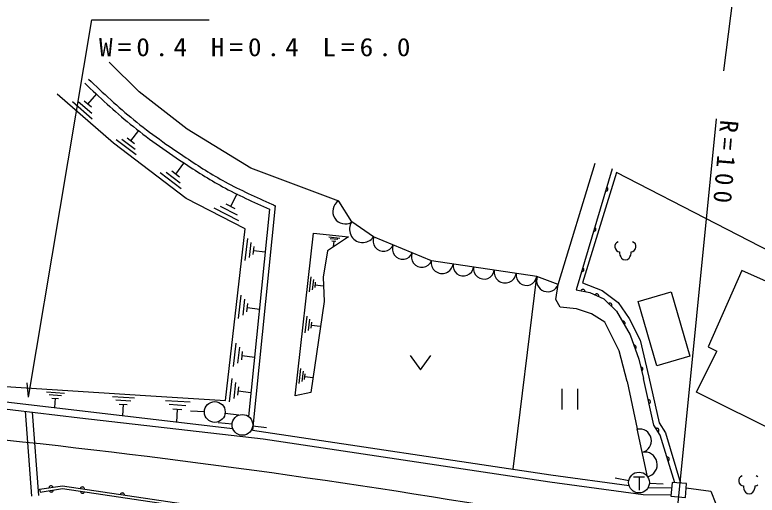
# Model space of a CAD drawing. Units: millimetres, scale not verified. Extents: x 40000 to 680000, y 20000 to 380000.
# Drawn here: x 400157 to 453735, y 275010 to 309681 of the extents above; entities that cross this region are included whole.
import ezdxf

# ---------------------------------------------------------------- set-up
doc = ezdxf.new("R2010")
doc.units = ezdxf.units.MM
doc.header["$LTSCALE"] = 1000
doc.layers.add('M-BGD', color=7, linetype='Continuous', lineweight=25)
doc.styles.add('ＭＳ ゴシック', font='')
doc.styles.get('ＭＳ ゴシック').set_extended_font_data('MS Gothic')

msp = doc.modelspace()

# ---------------------------------------------------------------- linework, layer by layer
at = {"layer": 'M-BGD'}
for p, q in [((451335, 305633), (453067, 319456)), ((405424, 303229), (406072, 303975)), ((405742, 302147), (404308, 303394)), ((404737, 303424), (405712, 302576)), ((405682, 303005), (405166, 303454)), ((450785, 302173), (447796, 272324)), ((408534, 300577), (409100, 301322)), ((408902, 299574), (407469, 300663)), ((407873, 300718), (408847, 299977)), ((408792, 300381), (408276, 300773)), ((411768, 298179), (412365, 298966)), ((412156, 297120), (410644, 298270)), ((411070, 298328), (412098, 297546)), ((412040, 297972), (411495, 298386)), ((415737, 295850), (416213, 296775)), ((414986, 295876), (416196, 295254)), ((416057, 295685), (415417, 296015)), ((418956, 295901), (417311, 279692)), ((424489, 294735), (423532, 296230)), ((416334, 294823), (414555, 295738)), ((418529, 295657), (417010, 280687)), ((426043, 293659), (424489, 294735)), ((422808, 293651), (423604, 293571)), ((430229, 291925), (426043, 293659)), ((416788, 291939), (416970, 293529)), ((417196, 293245), (417072, 292164)), ((423464, 293457), (422922, 293511)), ((423037, 293371), (423324, 293342)), ((423180, 293356), (423139, 292943)), ((417355, 292389), (417421, 292962)), ((417388, 292675), (418215, 292581)), ((437822, 290789), (430229, 291925)), ((421433, 289686), (421556, 290779)), ((421711, 290585), (421628, 289842)), ((436134, 276882), (437822, 290789)), ((439368, 290214), (437822, 290789)), ((421822, 289997), (421867, 290390)), ((421844, 290193), (422413, 290129)), ((416302, 287765), (416496, 289454)), ((416735, 289153), (416604, 288004)), ((416905, 288244), (416975, 288852)), ((416940, 288548), (417818, 288447)), ((421122, 286727), (421256, 287920)), ((421425, 287707), (421334, 286897)), ((421546, 287066), (421595, 287495)), ((421570, 287280), (422191, 287210)), ((415928, 284300), (416121, 285989)), ((416361, 285688), (416229, 284540)), ((450188, 285725), (450828, 285405)), ((416530, 284779), (416600, 285387)), ((416565, 285083), (417443, 284982)), ((420684, 283059), (420807, 284152)), ((415652, 281750), (415846, 283439)), ((420962, 283957), (420878, 283214)), ((421073, 283369), (421117, 283763)), ((421095, 283566), (421663, 283502)), ((401153, 282087), (401042, 283119)), ((416085, 283138), (415953, 281989)), ((444351, 283213), (445069, 279795)), ((393595, 282439), (415873, 279833)), ((402446, 282464), (403743, 282380)), ((416254, 282229), (416324, 282837)), ((416289, 282533), (417168, 282432)), ((439641, 282696), (439641, 281196)), ((440781, 281196), (440781, 282696)), ((403522, 282186), (402640, 282243)), ((402834, 282022), (403301, 281992)), ((403068, 282007), (403024, 281332)), ((407208, 282131), (408804, 282028)), ((408532, 281789), (407447, 281859)), ((411019, 281851), (412815, 281735)), ((407686, 281587), (408260, 281550)), ((407973, 281568), (407920, 280738)), ((412509, 281467), (411288, 281545)), ((401380, 274946), (400930, 281061)), ((401878, 274983), (401435, 281001)), ((411556, 281239), (412203, 281198)), ((411880, 281218), (411820, 280284)), ((413837, 281036), (412837, 281065)), ((415332, 280927), (416325, 280812)), ((415835, 280144), (414838, 280223)), ((417311, 279692), (438847, 276477)), ((417328, 280003), (418322, 279892)), ((445814, 276342), (445069, 279795)), ((438842, 276478), (444490, 275703)), ((444471, 276052), (443487, 276230)), ((444819, 276339), (445599, 276339)), ((445209, 276339), (445209, 275379)), ((401946, 275431), (401977, 275233)), ((445849, 275556), (447564, 275535)), ((445958, 275877), (446956, 275822))]:
    msp.add_line(p, q, dxfattribs=at)
for points in [[(401153, 282087), (405724, 309313), (414191, 309313)], [(423532, 296230), (417194, 298621), (412590, 301432), (409122, 304122), (406970, 306275)], [(379999, 283702), (379997, 284113), (409596, 282203), (415369, 281837), (416792, 294237), (412523, 296432), (407278, 300416), (403213, 303953)], [(444351, 283213), (443768, 285431), (442735, 287497), (441778, 288110), (440707, 288454), (439521, 288569), (439215, 289143), (439368, 290214), (442046, 298977)], [(443271, 298556), (440669, 289832), (441664, 289640), (442659, 289181), (443577, 288301), (444572, 286579), (445184, 284819), (445529, 283428)], [(468663, 285258), (465161, 287175), (443578, 298304), (441133, 290337)], [(442794, 296959), (442832, 296960), (442866, 296968), (442903, 296989), (442929, 297012), (442951, 297043), (442965, 297089), (442964, 297127), (442955, 297161), (442935, 297198), (442911, 297224), (442880, 297246)], [(441927, 294050), (441965, 294051), (441999, 294060), (442036, 294080), (442062, 294104), (442084, 294135), (442097, 294181), (442096, 294219), (442087, 294253), (442067, 294290), (442044, 294316), (442013, 294338)], [(420389, 282168), (421714, 293910), (424239, 293657)], [(424239, 293657), (422724, 292647), (422409, 290753), (422472, 288986), (421525, 282421), (420389, 282168)], [(443713, 293292), (443593, 293232), (443503, 293142), (443473, 293022), (443473, 292902), (443503, 292782), (443593, 292662), (443683, 292602), (443803, 292572), (443803, 292482), (443833, 292332), (443893, 292212), (443953, 292122), (444073, 292032), (444223, 292002), (444373, 292032), (444493, 292122), (444553, 292212), (444613, 292332), (444643, 292482), (444643, 292572), (444763, 292602), (444853, 292662), (444943, 292782), (444973, 292902), (444973, 293022), (444943, 293142), (444853, 293232), (444733, 293292)], [(441059, 291142), (441097, 291143), (441131, 291152), (441169, 291172), (441194, 291196), (441216, 291227), (441230, 291273), (441229, 291311), (441220, 291344), (441200, 291382), (441176, 291408), (441145, 291429)], [(465203, 285615), (452641, 291222), (450188, 285725)], [(441313, 289708), (441308, 289745), (441296, 289778), (441273, 289813), (441247, 289836), (441214, 289855), (441166, 289864), (441129, 289859), (441096, 289847), (441061, 289823), (441037, 289797), (441019, 289764)], [(441133, 290337), (442544, 289793), (443692, 288913), (444495, 287765), (445299, 286196), (445919, 283516)], [(442297, 289348), (442301, 289385), (442298, 289420), (442283, 289460), (442263, 289489), (442236, 289515), (442192, 289535), (442154, 289539), (442120, 289535), (442080, 289521), (442051, 289501), (442025, 289473)], [(330302, 288920), (334489, 288863), (336511, 287239), (348340, 286337), (393537, 281942), (404852, 280594), (418087, 279070), (438774, 275983)], [(443226, 288637), (443242, 288671), (443250, 288706), (443249, 288748), (443240, 288782), (443222, 288815), (443188, 288848), (443153, 288865), (443119, 288873), (443077, 288872), (443043, 288862), (443009, 288845)], [(444149, 287310), (444175, 287338), (444192, 287369), (444203, 287410), (444203, 287445), (444196, 287482), (444172, 287524), (444143, 287549), (444113, 287566), (444072, 287577), (444037, 287577), (443999, 287570)], [(444927, 285557), (444957, 285580), (444980, 285607), (444998, 285645), (445005, 285679), (445005, 285717), (444989, 285763), (444966, 285793), (444939, 285815), (444901, 285834), (444867, 285841), (444829, 285840)], [(428684, 285079), (429434, 284059), (430184, 285079)], [(455498, 279381), (449353, 282454), (450828, 285405)], [(445392, 283978), (445425, 283998), (445449, 284022), (445471, 284059), (445482, 284092), (445485, 284130), (445473, 284177), (445453, 284209), (445428, 284234), (445392, 284255), (445358, 284266), (445320, 284269)], [(447786, 275904), (446744, 279332), (446285, 280072), (445529, 283428)], [(445919, 283516), (446660, 280226), (447111, 279499), (448212, 275879)], [(445940, 281604), (445972, 281623), (445997, 281648), (446020, 281683), (446031, 281717), (446035, 281754), (446024, 281801), (446005, 281834), (445981, 281859), (445945, 281882), (445911, 281893), (445874, 281896)], [(446593, 279575), (446617, 279604), (446633, 279635), (446643, 279677), (446643, 279712), (446634, 279748), (446609, 279789), (446579, 279813), (446548, 279829), (446507, 279839), (446472, 279839), (446435, 279830)], [(447309, 277475), (447340, 277497), (447363, 277523), (447383, 277560), (447392, 277594), (447393, 277632), (447379, 277678), (447357, 277709), (447331, 277732), (447293, 277752), (447259, 277761), (447221, 277762)], [(438774, 275983), (445500, 275060), (447524, 275035)], [(452651, 276396), (452531, 276336), (452441, 276246), (452411, 276126), (452411, 276006), (452441, 275886), (452531, 275766), (452621, 275706), (452741, 275676), (452741, 275586), (452771, 275436), (452831, 275316), (452891, 275226), (453011, 275136), (453161, 275106), (453311, 275136), (453431, 275226), (453491, 275316), (453551, 275436), (453581, 275586), (453581, 275676), (453701, 275706), (453791, 275766)], [(453791, 276336), (453671, 276396)], [(401946, 275431), (403594, 275688), (438213, 270528)], [(401977, 275233), (403595, 275486), (438183, 270330)], [(402919, 275583), (402901, 275616), (402879, 275643), (402844, 275668), (402812, 275681), (402775, 275688), (402727, 275680), (402693, 275663), (402667, 275640), (402642, 275606), (402628, 275574), (402622, 275536)], [(405185, 275451), (405178, 275488), (405165, 275521), (405140, 275555), (405113, 275577), (405079, 275594), (405031, 275601), (404994, 275595), (404962, 275581), (404928, 275556), (404905, 275529), (404888, 275495)], [(448600, 275541), (450393, 275292), (450751, 274394)], [(402638, 275336), (402655, 275303), (402678, 275276), (402712, 275251), (402744, 275238), (402782, 275231), (402829, 275239), (402863, 275256), (402890, 275279), (402915, 275313), (402928, 275345), (402934, 275383)], [(404888, 275293), (404894, 275256), (404908, 275223), (404933, 275189), (404960, 275167), (404994, 275150), (405041, 275143), (405079, 275149), (405111, 275163), (405145, 275188), (405167, 275215), (405185, 275249)], [(408070, 275021), (408063, 275059), (408050, 275091), (408024, 275125), (407997, 275147), (407963, 275164), (407916, 275171), (407879, 275165), (407846, 275151), (407812, 275126), (407790, 275099), (407773, 275065)]]:
    msp.add_lwpolyline(points, dxfattribs=at)
for points in [[(446486, 284351), (445138, 288988), (447530, 289684), (448879, 285047)], [(448634, 275845), (447595, 275928), (447515, 274933), (448554, 274849)]]:
    msp.add_lwpolyline(points, close=True, dxfattribs=at)
for centre in [(414587, 281014), (416583, 280085), (445209, 275919)]:
    msp.add_circle(centre, 750, dxfattribs=at)
for centre, radius, start, end in [((424003, 295493), 900, 122.6192, 302.6192), ((425262, 294199), 950, 145.3048, 325.3048), ((426764, 293360), 750, 157.4965, 337.4965), ((428150, 292786), 750, 157.4965, 337.4965), ((429536, 292212), 750, 157.4965, 337.4965), ((430998, 291809), 800, 171.4913, 351.4913), ((432531, 291580), 750, 171.4913, 351.4913), ((434015, 291358), 750, 171.4913, 351.4913), ((435548, 291129), 800, 171.4913, 351.4913), ((437080, 290900), 750, 171.4913, 351.4913), ((438618, 290493), 800, 159.6117, 339.6117), ((445255, 278932), 850, 282.1649, 102.1649), ((335738, -317591), 599966, 80.56688, 84.52564), ((445624, 277221), 900, 282.1649, 102.1649)]:
    msp.add_arc(centre, radius, start, end, dxfattribs=at)
for points, knots in [([(405466, 305048), (406533, 304042), (407601, 303036), (408735, 302110), (409939, 301126), (411218, 300234), (412515, 299370), (413437, 298755), (414369, 298155), (415340, 297627), (416431, 297033), (417570, 296530), (418702, 296018), (418789, 295978), (418875, 295939), (418962, 295900)], [0, 0, 0, 0, 1, 1, 1, 2, 2, 2, 3, 3, 3, 4, 4, 4, 5, 5, 5, 5]), ([(405198, 304750), (406271, 303740), (407345, 302729), (408483, 301799), (409697, 300807), (410985, 299907), (412292, 299037), (413225, 298416), (414168, 297811), (415149, 297276), (416244, 296678), (417387, 296167), (418529, 295657)], [0, 0, 0, 0, 1, 1, 1, 2, 2, 2, 3, 3, 3, 4, 4, 4, 4])]:
    msp.add_open_spline(points, degree=3, knots=knots, dxfattribs=at)

# ---------------------------------------------------------------- texts
at = {"layer": 'M-BGD', "insert": (406232, 306672), "char_height": 1320, "attachment_point": 7, "style": 'ＭＳ ゴシック'}
msp.add_mtext('\\T1.36;\\W1.1;W=0.4\\~H=0.4\\~L=6.0', dxfattribs=at)
at = {"layer": 'M-BGD', "insert": (451062, 302135), "char_height": 1320, "attachment_point": 7, "rotation": 265.1, "style": 'ＭＳ ゴシック'}
msp.add_mtext('\\T1.42;R=100', dxfattribs=at)

doc.saveas('drawing.dxf')
